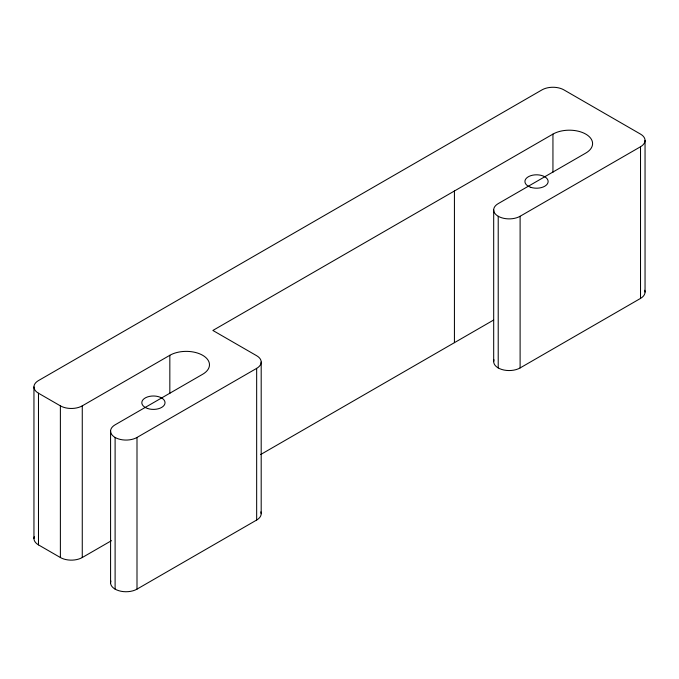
<?xml version="1.0" encoding="UTF-8"?>
<svg xmlns="http://www.w3.org/2000/svg" width="679" height="679" viewBox="0 0 679 679"><rect width="100%" height="100%" fill="white"/><g stroke="black" fill="none" stroke-linecap="round" stroke-linejoin="round"><path stroke-width="1.02" d="M33.95 538.566L33.95 386.894M110.575 582.811L110.575 431.131M261.194 362.051L261.194 513.723M493.684 209.947L493.684 361.618M645.05 292.106L645.05 140.434M494.015 359.785A15.481 8.937 0 0 0 501.798 369.478A15.481 8.937 0 0 0 520.106 367.942L640.518 298.421L640.518 146.749A15.481 8.937 0 0 0 640.518 134.111L563.893 89.874A15.481 8.937 0 0 0 542.003 89.874L38.482 380.579A15.481 8.937 0 0 0 38.482 393.217L60.38 405.855A15.481 8.937 0 0 0 82.269 405.855L169.835 355.295A23.222 13.402 0 0 1 202.673 355.295A23.222 13.402 0 0 1 202.673 374.256L115.107 424.816A15.481 8.937 0 0 0 115.107 437.454L115.107 589.126M498.216 367.942L498.216 216.27A15.481 8.937 0 0 1 498.216 203.624L585.782 153.072A23.222 13.402 0 0 0 585.782 134.111A23.222 13.402 0 0 0 552.944 134.111L212.875 330.452L256.662 355.728A15.481 8.937 0 0 1 256.662 368.366L256.662 520.038L136.997 589.126A15.481 8.937 0 0 1 118.689 590.671A15.481 8.937 0 0 1 110.898 580.978M115.107 437.454A15.481 8.937 0 0 0 136.997 437.454L256.662 368.366M498.216 216.27A15.481 8.937 0 0 0 520.106 216.27L640.518 146.749M34.281 536.741A15.481 8.937 0 0 0 38.482 544.889L60.38 557.527A15.481 8.937 0 0 0 82.269 557.527L111.458 540.679M260.634 454.548L493.658 320.013M552.944 134.111L552.944 172.296M520.106 216.27L520.106 367.942M454.429 190.986L454.429 342.657M169.835 355.295L169.835 393.481M136.997 437.454L136.997 589.126M82.269 405.855L82.269 557.527M60.38 405.855L60.38 557.527M38.482 393.217L38.482 544.889M260.863 511.89A15.481 8.937 0 0 1 256.662 520.038M644.719 290.272A15.481 8.937 0 0 1 640.518 298.421M147.615 408.503A11.611 6.705 0 0 0 165.031 402.698A11.611 6.705 0 0 0 147.615 396.892A11.611 6.705 0 0 0 147.615 408.503M530.723 187.311A11.611 6.705 0 0 0 548.14 181.505A11.611 6.705 0 0 0 530.723 175.7A11.611 6.705 0 0 0 530.723 187.311"/></g></svg>
